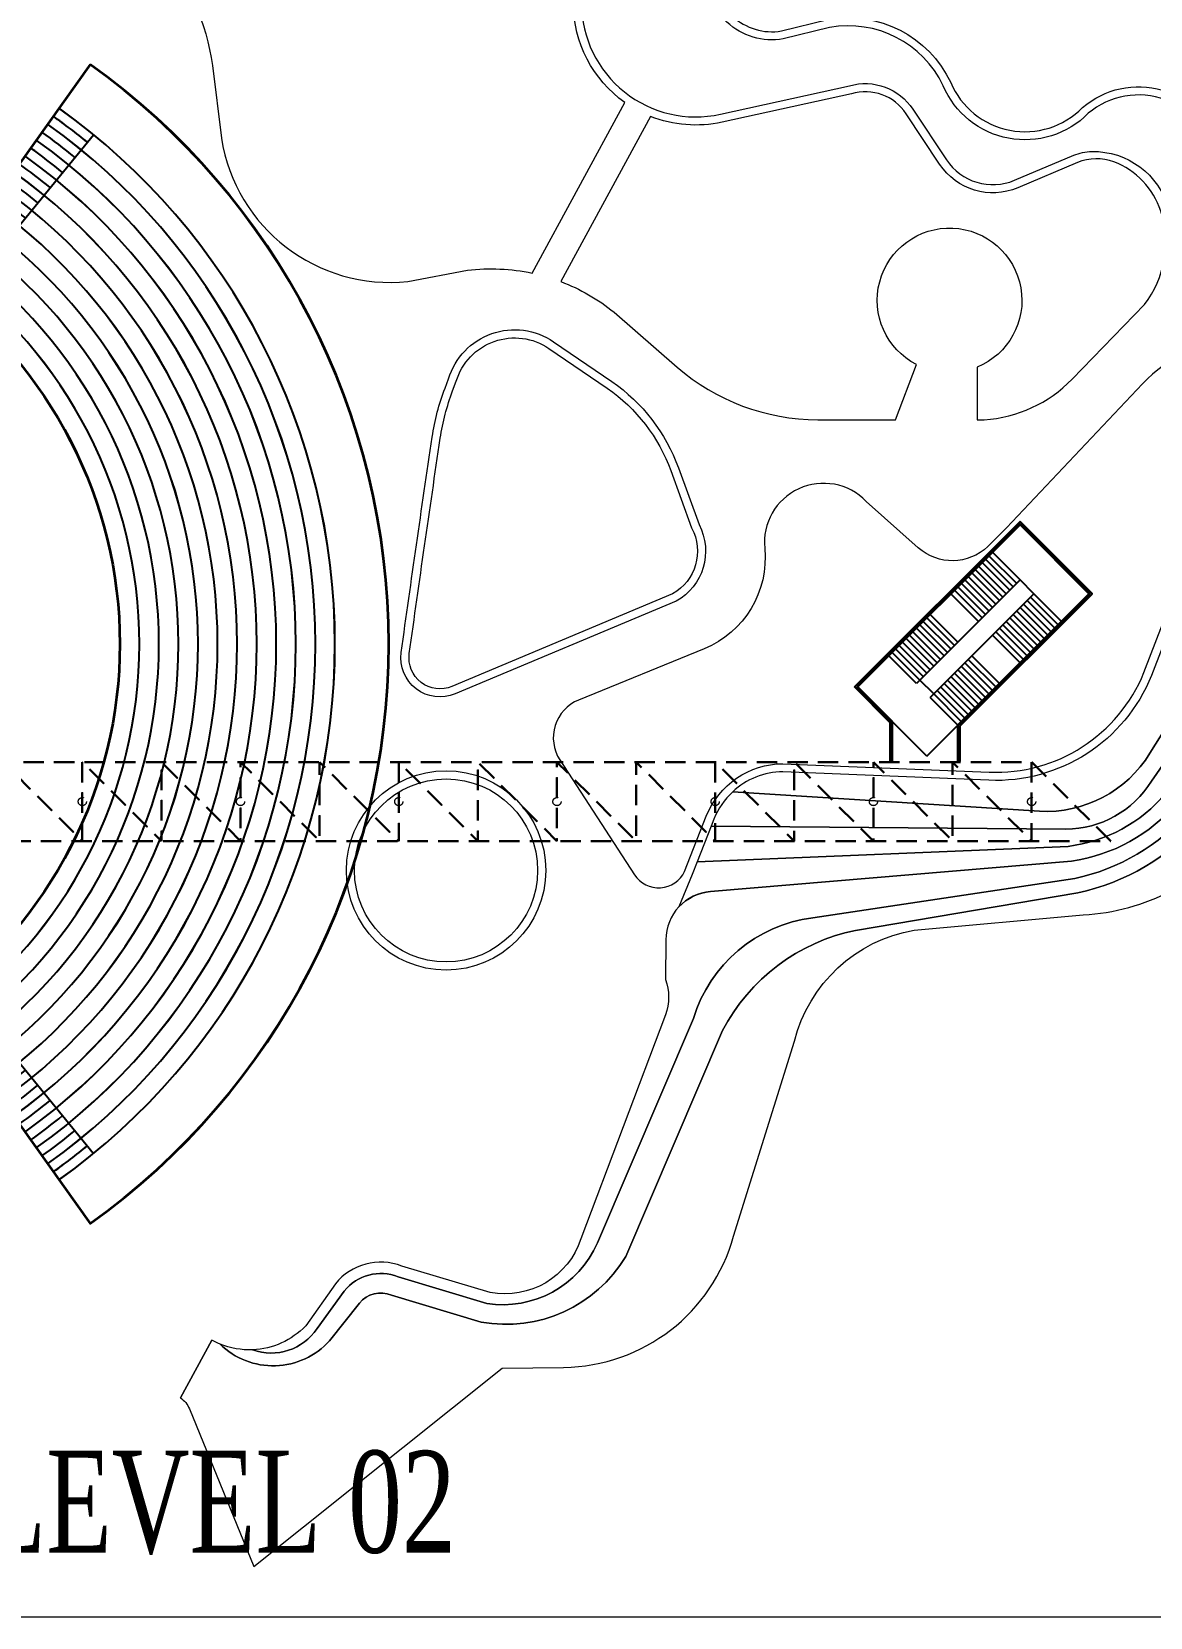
# Model space of a CAD drawing. Header units: inches. Extents: x -1373420 to 1275728, y -1279082 to 1370051.
# Drawn here: x -47974 to -45228, y 21021 to 24915 of the extents above; entities that cross this region are included whole.
import ezdxf

# ---------------------------------------------------------------- set-up
doc = ezdxf.new("R2010")
doc.units = ezdxf.units.IN
doc.header["$LTSCALE"] = 100
doc.header["$MEASUREMENT"] = 0
doc.linetypes.add('DASHED', pattern=[0.75, 0.5, -0.25])
doc.layers.add('Building', color=250, linetype='Continuous', lineweight=60)
doc.layers.add('centerline', color=250, linetype='DASHED', lineweight=5)
doc.layers.add('text', color=7, linetype='Continuous')
doc.styles.add('TNR', font='times.ttf', dxfattribs={"width": 0.7, "height": 10})

# ---------------------------------------------------------------- blocks, each defined once
blk = doc.blocks.new('A$Ccdfa7642')
blk.add_line((337.9, 2201.7), (721.3, 2738.9))
at = {"lineweight": 25}
for p, q in [((337.9, 2201.7), (644.7, 2631.5)), ((395.1, 2157.9), (729.6, 2566.4)), ((395.1, 473.5), (729.6, 65)), ((337.9, 429.7), (644.7, 0))]:
    blk.add_line(p, q, dxfattribs=at)
for radius, start, end in [(1592.5, 50.6882, 54.4807), (1616.5, 305.5193, 54.4807), (1544.5, 50.6882, 54.4807), (1568.5, 305.5193, 54.4807), (1496.5, 50.6882, 54.4807), (1520.5, 305.5193, 54.4807), (1448.5, 50.6882, 54.4807), (1472.5, 305.5193, 54.4807), (1400.5, 50.6882, 54.4807), (1424.5, 305.5193, 54.4807), (1352.5, 50.6882, 54.4807), (1376.5, 305.5193, 54.4807), (1304.5, 50.6882, 54.4807), (1328.5, 305.5193, 54.4807), (1256.5, 50.6882, 54.4807), (1280.5, 305.5193, 54.4807), (1208.5, 50.6882, 54.4807), (1232.5, 305.5193, 54.4807), (1160.5, 50.6882, 54.4807), (1184.5, 305.5193, 54.4807), (1112.5, 50.6882, 54.4807), (1136.5, 305.5193, 54.4807), (1112.5, 305.5193, 309.3118), (1160.5, 305.5193, 309.3118), (1208.5, 305.5193, 309.3118), (1256.5, 305.5193, 309.3118), (1304.5, 305.5193, 309.3118), (1352.5, 305.5193, 309.3118), (1400.5, 305.5193, 309.3118), (1448.5, 305.5193, 309.3118), (1496.5, 305.5193, 309.3118), (1544.5, 305.5193, 309.3118), (1592.5, 305.5193, 309.3118)]:
    blk.add_arc((-294.5, 1315.7), radius, start, end, dxfattribs=at)
at = {"layer": 'Building', "lineweight": 35, "flags": 128}
blk.add_lwpolyline([(721.3, 2738.9), (337.9, 2201.7, -0.242298), (794, 1315.7, -0.242298), (337.9, 429.7), (721.3, -107.4, 0.242298), (1454, 1315.7, 0.242298)], format="xyb", close=True, dxfattribs=at)
blk = doc.blocks.new('A$C6dcdb081')
at = {"lineweight": 15}
for p, q in [((4001.1, 1699.4), (3968.7, 1620)), ((2745.2, 414.6), (2822.7, 555.9))]:
    blk.add_line(p, q, dxfattribs=at)
for points in [[(5349.4, 3011.1, 0.203004), (5106.6, 2904.5), (4773, 2550.9), (4727.1, 2505, -0.389991), (4556.3, 2502.1), (4428.3, 2616, 0.710499), (4179.4, 2500.8, -0.331748), (4030.4, 2253.7), (3722.7, 2128.1, 0.470693), (3676.7, 1981), (3860, 1699, 0.587243), (3982.7, 1707.3), (4036.1, 1842.8, -0.30618), (4224.2, 1971.8), (4730.3, 1950.9, 0.316758), (5110.1, 2195.5), (5257.5, 2577.4, -0.296596)], [(5308.8, 4644), (4868.3, 5055, 0.477135), (4470.9, 4967.1, -0.345988), (3987.9, 4738.7, 0.193537), (3815.2, 4711.2), (3669.9, 4624.1, 0.389682), (3600.4, 4353.6), (3696, 4175.1, -0.15976), (3733.4, 4053.6), (3729.6, 3838.9, 0.477592), (4070.5, 3566.6), (4387.2, 3636.5, -0.326681), (4543.3, 3578.8), (4625.5, 3454.8, 0.360429), (4792.6, 3404.4), (4937.8, 3465.7, -0.095146), (4982.1, 3475.1, -0.342392), (5170.4, 3334.9, -0.249091)], [(5284.9, 3453.8, 0.583191), (4973.6, 3568.9, -0.534035), (4617.6, 3636.5, 0.338555), (4338.7, 3779.6), (4225, 3751.6, -0.236358), (4086.5, 3792.9, -0.007855), (3848.8, 4023.3, -0.330316), (3858.1, 4381.5), (3904.5, 4437.6, -0.191933), (4081.1, 4514.2, 0.252111), (4451.7, 4728.6, -0.082926), (4606.4, 4905.6, -0.501255), (4899.4, 4833.3), (4973.8, 4657, 0.345495), (5294.8, 4500.6, -0.052415)], [(5249.1, 1832.4, -0.161568), (4947.8, 1654.5), (4402.2, 1562.2, 0.227162), (4076.1, 1316.5), (3838.3, 761.4, -0.312734), (3483.6, 600.5), (3263.4, 666.4, 0.340169), (3184.7, 646.9), (3111.3, 554.6, -0.426203), (2842.5, 546.4, -0.028795), (2822.7, 555.9), (2745.2, 414.6, -0.14897), (2767.3, 387.4), (2925.5, 0), (3534.8, 487.4), (3685.7, 489.3, 0.334204), (4102.9, 811.7), (4252.2, 1290.2, -0.295639), (4546.6, 1563.2), (4961.2, 1600.6, 0.222943), (5346.9, 1805.5)], [(5220.5, 1854.4, -0.160485), (4940.2, 1689.7), (4297.2, 1593.6, 0.295408), (4004.4, 1345.8), (3768.9, 794.8, -0.342261), (3497.3, 646.5), (3279.6, 711.6, 0.332065), (3147.2, 676.7), (3080.7, 584.4, -0.342683), (2922.4, 532.5, -0.107131), (2842.5, 546.4, 0.426203), (3111.3, 554.6), (3184.7, 646.9, -0.340169), (3263.4, 666.4), (3483.6, 600.5, 0.312734), (3838.3, 761.4), (4076.1, 1316.5, -0.227162), (4402.2, 1562.2), (4947.8, 1654.5, 0.161568), (5249.1, 1832.4)], [(5191.9, 1876.5, -0.18438), (4932.4, 1732.6), (4046.7, 1658.1, 0.387876), (3936.7, 1539.3), (3936.1, 1442.2, -0.178603), (3935.5, 1355.1), (3728.4, 805.3, -0.377411), (3505.3, 673.3), (3288.8, 738.1, 0.328291), (3125.6, 694.6), (3052.7, 591.2, -0.193874), (2922.4, 532.5, 0.342683), (3080.7, 584.4), (3147.2, 676.7, -0.332065), (3279.6, 711.6), (3497.3, 646.5, 0.342261), (3768.9, 794.8), (4004.4, 1345.8, -0.295408), (4297.2, 1593.6), (4940.2, 1689.7, 0.160485), (5220.5, 1854.4)]]:
    blk.add_lwpolyline(points, format="xyb", dxfattribs=at)
for points in [[(2657.3, 4625.2, 0.155932), (2598.7, 4734.2, 0.120917), (2148.8, 4881.3, -0.218911), (1750.4, 4185.2), (1866.3, 4049.3, -0.591804), (2823.6, 3686.2), (2845.7, 3507.8, 0.398886), (3303.7, 3155.9), (3450, 3183.5, -0.083127), (3608.6, 3176.4), (3836.1, 3595.5, -0.241666), (3709.6, 3839.1), (3713.4, 4054, 0.161452), (3678.9, 4164.5), (3582.8, 4344.2, -0.379422), (3652.3, 4636.3), (3139.4, 4993.3, -0.20001), (2784.9, 4743.9, 0.351675), (2756.7, 4708.8), (2756.7, 4620.6, -9.180606)], [(5298.8, 4481, -0.345827), (4955.6, 4648.8), (4951.8, 4657.7, 0.565833), (4468.7, 4718.1, -0.198464), (4177, 4506.9, 0.513098), (3981.3, 3920.9, 0.003906), (4100.2, 3807.5, 0.235157), (4220.9, 3771.2), (4334.6, 3799.1, -0.339627), (4635.9, 3644.7, 0.534883), (4959.5, 3583, -0.547863), (5297.1, 3483.1, -0.888071), (5588, 3367.6), (5622.2, 3353.6), (5740.8, 3644.8, -0.06052), (5917.9, 3962.1, 0.66053), (5905.4, 4004.4), (5837.6, 4012.4, -0.344547), (5686.9, 4161.5, 0.343532)], [(4932.4, 1732.6, 0.18438), (5191.9, 1876.5), (5596.4, 2476.4, -0.251387), (6192.9, 2790.8), (6343.4, 2789.6, 0.261819), (6888.4, 3126.8), (7149.7, 3742), (7108.5, 3736.3), (6855.5, 3147.9, -0.267695), (6342.5, 2825.6), (6193.2, 2826.8, 0.251393), (5566.5, 2496.5), (5163.4, 1898.6, -0.189951), (4924, 1768.8), (4013.4, 1730.7), (4001.1, 1699.4), (3968.7, 1620, -0.187145), (4046.7, 1658.1)], [(5163.4, 1898.6), (5566.5, 2496.5, -0.251393), (6193.2, 2826.8), (6342.5, 2825.6, 0.267695), (6855.5, 3147.9), (7108.5, 3736.3), (7067.3, 3730.6), (6816, 3167.1, -0.280663), (6341.5, 2861.6), (6193.5, 2862.8, 0.251374), (5536.7, 2516.7), (5128.6, 1928.9, -0.260804), (4918.5, 1811.3), (4048, 1818.5), (4013.4, 1730.7), (4924, 1768.8, 0.189951)], [(5128.6, 1928.9), (5536.7, 2516.7, -0.251374), (6193.5, 2862.8), (6341.5, 2861.6, 0.280663), (6816, 3167.1), (7067.3, 3730.6), (7008, 3722.3), (6876.8, 3392, -0.03816), (6842.8, 3326.8), (6774.3, 3189.2, -0.303192), (6340.5, 2897.6), (6044.5, 2904.7, 0.241123), (5500.8, 2595.2), (5125, 1997.2, -0.272609), (4853.9, 1854.8), (4100.8, 1902.9, 0.112541), (4054.7, 1835.5), (4048, 1818.5), (4918.5, 1811.3, 0.260804)], [(5036.6, 3449.6, 0.193075), (4947.3, 3448), (4800.4, 3386, -0.360453), (4608.8, 3443.7), (4526.7, 3567.7, 0.328005), (4392.2, 3617.1), (4074.8, 3547.1, -0.149697), (3899.4, 3561.2), (3679.2, 3155.6, -0.078644), (3809.5, 3080.8), (3964.6, 2945.9, 0.181448), (4309.4, 2816.5), (4500.4, 2816.5), (4551.8, 2951.8, -4.545049), (4700.7, 2945.4), (4700.7, 2816.5), (4718.3, 2816.5, 0.187047), (4933.7, 2915.9), (5111.2, 3099.4, 0.247991), (5151.4, 3328.8, 0.227387)], [(5125, 1997.2), (5500.8, 2595.2, -0.241123), (6044.5, 2904.7), (6340.5, 2897.6, 0.303192), (6774.3, 3189.2), (6842.8, 3326.8, -0.243409), (6461.7, 3100.2), (5969.7, 3071.3, 0.296629), (5276.1, 2570.2), (5128.7, 2188.2, -0.316871), (4729.5, 1930.9), (4223.9, 1951.8, 0.186526), (4100.8, 1902.9), (4853.9, 1854.8, 0.272609)], [(3287.2, 2244.8, -0.00239), (3363.3, 2773.7, -0.053783), (3394.7, 2894.1), (3403.5, 2917.2, -0.506385), (3661, 3008.1), (3804.3, 2910.3, -0.154863), (3967.6, 2698.3), (4018.3, 2558.8, -0.40496), (3962.1, 2370.6), (3419.5, 2143.1, -0.581159)], [(3307.1, 2242.1, -0.00239), (3383.1, 2770.8, -0.053783), (3413.4, 2887), (3422.4, 2910.8, -0.50778), (3649.7, 2991.5), (3793, 2893.9, -0.154809), (3948.8, 2691.4), (4000, 2550.7, -0.40534), (3953.3, 2388.5), (3411.7, 2161.5, -0.581159)], [(3152.6, 1709.7, -1), (3641.9, 1709.7, -1)], [(3172.6, 1709.7, -1), (3621.9, 1709.7, -1)]]:
    blk.add_lwpolyline(points, format="xyb", close=True, dxfattribs=at)
at = {"linetype": 'DASHED', "lineweight": 15, "flags": 128}
blk.add_lwpolyline([(1727.8, 1781.6), (5028.7, 1781.6), (4834.5, 1975.8), (1922, 1975.8)], close=True, dxfattribs=at)
blk.add_lwpolyline([(1727.8, 1781.6), (5028.7, 1781.6), (4834.5, 1975.8), (1922, 1975.8)], close=True, dxfattribs=at)
blk.add_lwpolyline([(4834.5, 1975.8), (4834.5, 1781.6), (4640.3, 1975.8), (4640.3, 1781.6), (4446.2, 1975.8), (4446.2, 1781.6), (4252, 1975.8), (4252, 1781.6), (4057.8, 1975.8), (4057.8, 1781.6), (3863.7, 1975.8), (3863.7, 1781.6), (3669.5, 1975.8), (3669.5, 1781.6), (3475.3, 1975.8), (3475.3, 1781.6), (3281.2, 1975.8), (3281.2, 1781.6), (3087, 1975.8), (3087, 1781.6), (2892.8, 1975.8), (2892.8, 1781.6), (2698.7, 1975.8), (2698.7, 1781.6), (2504.5, 1975.8), (2504.5, 1781.6), (2310.3, 1975.8), (2310.3, 1781.6), (2116.2, 1975.8), (2116.2, 1781.6), (1922, 1975.8), (1922, 1781.6)], dxfattribs=at)
at = {"lineweight": 15}
blk.add_blockref('A$Ccdfa7642', (1802.6, 949.9), dxfattribs=at)

msp = doc.modelspace()

# ---------------------------------------------------------------- linework, layer by layer
at = {"lineweight": 0}
msp.add_lwpolyline([(-51600.88, 27142.69), (-43168.33, 27142.69), (-43168.33, 21021.08), (-51600.88, 21021.08)], close=True, dxfattribs=at)
at = {"linetype": 'DASHED', "lineweight": 30, "flags": 128}
msp.add_lwpolyline([(-48626.27, 22927.09), (-45325.41, 22927.09), (-45519.58, 23121.25), (-48432.1, 23121.25)], close=True, dxfattribs=at)
msp.add_lwpolyline([(-45519.58, 23121.25), (-45519.58, 22927.09), (-45713.74, 23121.25), (-45713.74, 22927.09), (-45907.91, 23121.25), (-45907.91, 22927.09), (-46102.08, 23121.25), (-46102.08, 22927.09), (-46296.25, 23121.25), (-46296.25, 22927.09), (-46490.42, 23121.25), (-46490.42, 22927.09), (-46684.59, 23121.25), (-46684.59, 22927.09), (-46878.75, 23121.25), (-46878.75, 22927.09), (-47072.92, 23121.25), (-47072.92, 22927.09), (-47267.09, 23121.25), (-47267.09, 22927.09), (-47461.26, 23121.25), (-47461.26, 22927.09), (-47655.43, 23121.25), (-47655.43, 22927.09), (-47849.59, 23121.25), (-47849.59, 22927.09), (-48043.76, 23121.25), (-48043.76, 22927.09), (-48237.93, 23121.25), (-48237.93, 22927.09), (-48432.1, 23121.25), (-48432.1, 22927.09)], dxfattribs=at)
at = {"layer": 'Building', "lineweight": 25}
for p, q in [((-45547.85, 23568.64), (-45615.73, 23636.53)), ((-45547.85, 23568.64), (-45615.73, 23636.53)), ((-45649.67, 23602.59), (-45581.79, 23534.7)), ((-45649.67, 23602.59), (-45581.79, 23534.7)), ((-45641.19, 23611.07), (-45573.31, 23543.19)), ((-45641.19, 23611.07), (-45573.31, 23543.19)), ((-45632.7, 23619.56), (-45564.82, 23551.67)), ((-45632.7, 23619.56), (-45564.82, 23551.67)), ((-45624.22, 23628.04), (-45556.34, 23560.16)), ((-45624.22, 23628.04), (-45556.34, 23560.16)), ((-45692.1, 23560.16), (-45624.22, 23492.28)), ((-45692.1, 23560.16), (-45624.22, 23492.28)), ((-45683.61, 23568.64), (-45615.73, 23500.76)), ((-45683.61, 23568.64), (-45615.73, 23500.76)), ((-45675.13, 23577.13), (-45607.25, 23509.25)), ((-45675.13, 23577.13), (-45607.25, 23509.25)), ((-45666.64, 23585.61), (-45598.76, 23517.73)), ((-45666.64, 23585.61), (-45598.76, 23517.73)), ((-45658.16, 23594.1), (-45590.28, 23526.22)), ((-45658.16, 23594.1), (-45590.28, 23526.22)), ((-45649.67, 23466.82), (-45717.56, 23534.7)), ((-45649.67, 23466.82), (-45717.56, 23534.7)), ((-45709.07, 23543.19), (-45641.19, 23475.31)), ((-45709.07, 23543.19), (-45641.19, 23475.31)), ((-45632.7, 23483.79), (-45700.59, 23551.67)), ((-45632.7, 23483.79), (-45700.59, 23551.67)), ((-45522.39, 23526.22), (-45454.51, 23458.34)), ((-45522.39, 23526.22), (-45454.51, 23458.34)), ((-45513.91, 23534.7), (-45446.03, 23466.82)), ((-45513.91, 23534.7), (-45446.03, 23466.82)), ((-45700.59, 23415.91), (-45768.47, 23483.79)), ((-45700.59, 23415.91), (-45768.47, 23483.79)), ((-45564.82, 23483.79), (-45496.94, 23415.91)), ((-45564.82, 23483.79), (-45496.94, 23415.91)), ((-45556.34, 23492.28), (-45488.45, 23424.39)), ((-45556.34, 23492.28), (-45488.45, 23424.39)), ((-45547.85, 23500.76), (-45479.97, 23432.88)), ((-45547.85, 23500.76), (-45479.97, 23432.88)), ((-45539.37, 23509.25), (-45471.48, 23441.36)), ((-45539.37, 23509.25), (-45471.48, 23441.36)), ((-45530.88, 23517.73), (-45463, 23449.85)), ((-45530.88, 23517.73), (-45463, 23449.85)), ((-45810.89, 23441.36), (-45743.01, 23373.48)), ((-45810.89, 23441.36), (-45743.01, 23373.48)), ((-45802.41, 23449.85), (-45734.53, 23381.97)), ((-45802.41, 23449.85), (-45734.53, 23381.97)), ((-45793.92, 23458.34), (-45726.04, 23390.45)), ((-45793.92, 23458.34), (-45726.04, 23390.45)), ((-45785.44, 23466.82), (-45717.56, 23398.94)), ((-45785.44, 23466.82), (-45717.56, 23398.94)), ((-45776.95, 23475.31), (-45709.07, 23407.42)), ((-45776.95, 23475.31), (-45709.07, 23407.42)), ((-45607.25, 23441.36), (-45539.37, 23373.48)), ((-45607.25, 23441.36), (-45539.37, 23373.48)), ((-45598.76, 23449.85), (-45530.88, 23381.97)), ((-45598.76, 23449.85), (-45530.88, 23381.97)), ((-45590.28, 23458.34), (-45522.39, 23390.45)), ((-45590.28, 23458.34), (-45522.39, 23390.45)), ((-45581.79, 23466.82), (-45513.91, 23398.94)), ((-45581.79, 23466.82), (-45513.91, 23398.94)), ((-45573.31, 23475.31), (-45505.42, 23407.42)), ((-45573.31, 23475.31), (-45505.42, 23407.42)), ((-45844.84, 23407.42), (-45776.95, 23339.54)), ((-45844.84, 23407.42), (-45776.95, 23339.54)), ((-45836.35, 23415.91), (-45768.47, 23348.03)), ((-45836.35, 23415.91), (-45768.47, 23348.03)), ((-45827.86, 23424.39), (-45759.98, 23356.51)), ((-45827.86, 23424.39), (-45759.98, 23356.51)), ((-45819.38, 23432.88), (-45751.5, 23365)), ((-45819.38, 23432.88), (-45751.5, 23365)), ((-45615.73, 23432.88), (-45547.85, 23365)), ((-45615.73, 23432.88), (-45547.85, 23365)), ((-45802.41, 23314.09), (-45870.29, 23381.97)), ((-45802.41, 23314.09), (-45870.29, 23381.97)), ((-45861.81, 23390.45), (-45793.92, 23322.57)), ((-45861.81, 23390.45), (-45793.92, 23322.57)), ((-45785.44, 23331.06), (-45853.32, 23398.94)), ((-45785.44, 23331.06), (-45853.32, 23398.94)), ((-45683.61, 23365), (-45615.73, 23297.12)), ((-45683.61, 23365), (-45615.73, 23297.12)), ((-45675.13, 23373.48), (-45607.25, 23305.6)), ((-45675.13, 23373.48), (-45607.25, 23305.6)), ((-45666.64, 23381.97), (-45598.76, 23314.09)), ((-45666.64, 23381.97), (-45598.76, 23314.09)), ((-45717.56, 23331.06), (-45649.67, 23263.17)), ((-45717.56, 23331.06), (-45649.67, 23263.17)), ((-45709.07, 23339.54), (-45641.19, 23271.66)), ((-45709.07, 23339.54), (-45641.19, 23271.66)), ((-45700.59, 23348.03), (-45632.7, 23280.14)), ((-45700.59, 23348.03), (-45632.7, 23280.14)), ((-45692.1, 23356.51), (-45624.22, 23288.63)), ((-45692.1, 23356.51), (-45624.22, 23288.63)), ((-45776.95, 23135.89), (-45946.66, 23305.6)), ((-45776.95, 23135.89), (-45946.66, 23305.6)), ((-45759.98, 23288.63), (-45793.92, 23322.57)), ((-45759.98, 23288.63), (-45793.92, 23322.57)), ((-45759.98, 23288.63), (-45692.1, 23220.75)), ((-45759.98, 23288.63), (-45692.1, 23220.75)), ((-45751.5, 23297.12), (-45683.61, 23229.23)), ((-45751.5, 23297.12), (-45683.61, 23229.23)), ((-45743.01, 23305.6), (-45675.13, 23237.72)), ((-45743.01, 23305.6), (-45675.13, 23237.72)), ((-45734.53, 23314.09), (-45666.64, 23246.2)), ((-45734.53, 23314.09), (-45666.64, 23246.2)), ((-45726.04, 23322.57), (-45658.16, 23254.69)), ((-45726.04, 23322.57), (-45658.16, 23254.69)), ((-45768.47, 23280.14), (-45700.59, 23212.26)), ((-45768.47, 23280.14), (-45700.59, 23212.26))]:
    msp.add_line(p, q, dxfattribs=at)
at = {"layer": 'Building', "lineweight": 30, "flags": 128}
for points in [[(-45695.59, 23122.26), (-45695.59, 23210.19), (-45371.07, 23534.7), (-45547.85, 23711.48), (-45953.73, 23305.6), (-45866.81, 23218.68), (-45866.81, 23122.26)], [(-45695.59, 23122.26), (-45695.59, 23210.19), (-45371.07, 23534.7), (-45547.85, 23711.48), (-45953.73, 23305.6), (-45866.81, 23218.68), (-45866.81, 23122.26)], [(-45700.59, 23122.26), (-45700.59, 23212.26), (-45378.14, 23534.7), (-45547.85, 23704.41), (-45946.66, 23305.6), (-45861.81, 23220.75), (-45861.81, 23122.26)], [(-45700.59, 23122.26), (-45700.59, 23212.26), (-45378.14, 23534.7), (-45547.85, 23704.41), (-45946.66, 23305.6), (-45861.81, 23220.75), (-45861.81, 23122.26)]]:
    msp.add_lwpolyline(points, dxfattribs=at)
at = {"layer": 'Building', "lineweight": 25, "flags": 128}
for points in [[(-45776.95, 23135.89), (-45378.14, 23534.7), (-45547.85, 23704.41), (-45946.66, 23305.6)], [(-45776.95, 23135.89), (-45378.14, 23534.7), (-45547.85, 23704.41), (-45946.66, 23305.6)], [(-45768.47, 23280.14), (-45513.91, 23534.7), (-45547.85, 23568.64), (-45802.41, 23314.09)], [(-45768.47, 23280.14), (-45513.91, 23534.7), (-45547.85, 23568.64), (-45802.41, 23314.09)]]:
    msp.add_lwpolyline(points, dxfattribs=at)
at = {"layer": 'Building', "linetype": 'DASHED', "lineweight": 25, "flags": 128}
msp.add_lwpolyline([(-48626.27, 22927.09), (-45325.41, 22927.09), (-45519.58, 23121.25), (-48432.1, 23121.25)], close=True, dxfattribs=at)
at = {"layer": 'centerline'}
for centre in [(-47849.59, 23024.17), (-47849.59, 23024.17), (-47461.26, 23024.17), (-47461.26, 23024.17), (-47072.92, 23024.17), (-47072.92, 23024.17), (-46684.59, 23024.17), (-46684.59, 23024.17), (-46296.25, 23024.17), (-46296.25, 23024.17), (-45907.91, 23024.17), (-45907.91, 23024.17), (-45519.58, 23024.17), (-45519.58, 23024.17)]:
    msp.add_circle(centre, 10, dxfattribs=at)

# ---------------------------------------------------------------- block references
for name, p in [('A$C6dcdb081', (-50354.09, 21145.49)), ('A$Ccdfa7642', (-48551.54, 22095.39))]:
    msp.add_blockref(name, p)

# ---------------------------------------------------------------- texts
at = {"layer": 'text', "insert": (-51448.44, 21429.86), "char_height": 250, "attachment_point": 1, "style": 'TNR'}
msp.add_mtext_dynamic_manual_height_columns('SCHEMATIC FLOOR PLAN, LEVEL 02', width=40740.2165, gutter_width=25, heights=[0], dxfattribs=at)

doc.saveas('drawing.dxf')
